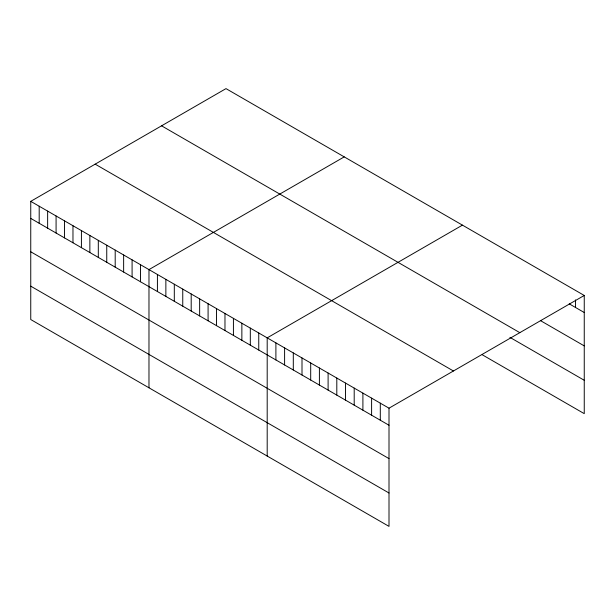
<?xml version="1.0" encoding="UTF-8"?>
<svg xmlns="http://www.w3.org/2000/svg" width="615" height="615" viewBox="0 0 615 615"><rect width="100%" height="100%" fill="white"/><g stroke="black" fill="none" stroke-linecap="round" stroke-linejoin="round"><path stroke-width="0.92" d="M30.75 201.351L389.003 408.183L389.003 526.379L30.75 319.539L30.75 201.351L225.997 88.622L584.25 295.461L584.25 413.649L482.214 354.747M344.223 156.879L148.976 269.601L148.976 387.796M462.442 225.136L267.194 337.858L267.194 456.053M389.003 408.183L584.25 295.461M569.221 303.841L584.25 312.52M540.746 320.776L584.25 345.891M161.568 125.821L519.821 332.661M509.904 337.351L584.25 380.278M95.179 164.151L453.432 370.983M30.75 218.402L389.003 425.242M30.75 251.781L389.003 458.613M30.75 286.167L389.003 492.999M575.548 299.912L575.548 307.492M380.301 403.163L380.301 420.222M371.606 398.136L371.606 415.194M362.904 393.116L362.904 410.174M354.202 388.088L354.202 405.147M345.499 383.068L345.499 400.127M336.805 378.048L336.805 395.099M328.103 373.021L328.103 390.079M319.4 368.001L319.4 385.059M310.698 362.973L310.698 380.032M302.003 357.953L302.003 375.012M293.301 352.925L293.301 369.984M284.599 347.906L284.599 364.964M275.897 342.886L275.897 359.944M258.754 332.984L258.754 350.043M250.313 328.11L250.313 345.169M241.864 323.236L241.864 340.295M233.423 318.355L233.423 335.413M224.975 313.481L224.975 330.539M216.534 308.607L216.534 325.666M208.085 303.733L208.085 320.792M199.644 298.859L199.644 315.918M191.196 293.978L191.196 311.036M182.755 289.104L182.755 306.162M174.306 284.23L174.306 301.289M165.865 279.356L165.865 296.415M157.417 274.482L157.417 291.533M140.528 264.727L140.528 281.785M132.087 259.853L132.087 276.911M123.638 254.979L123.638 272.038M115.197 250.105L115.197 267.156M106.749 245.224L106.749 262.282M98.308 240.35L98.308 257.408M89.859 235.476L89.859 252.534M81.418 230.602L81.418 247.661M72.97 225.728L72.97 242.779M64.529 220.846L64.529 237.905M56.08 215.973L56.08 233.031M47.639 211.099L47.639 228.157M39.191 206.225L39.191 223.283"/></g></svg>
